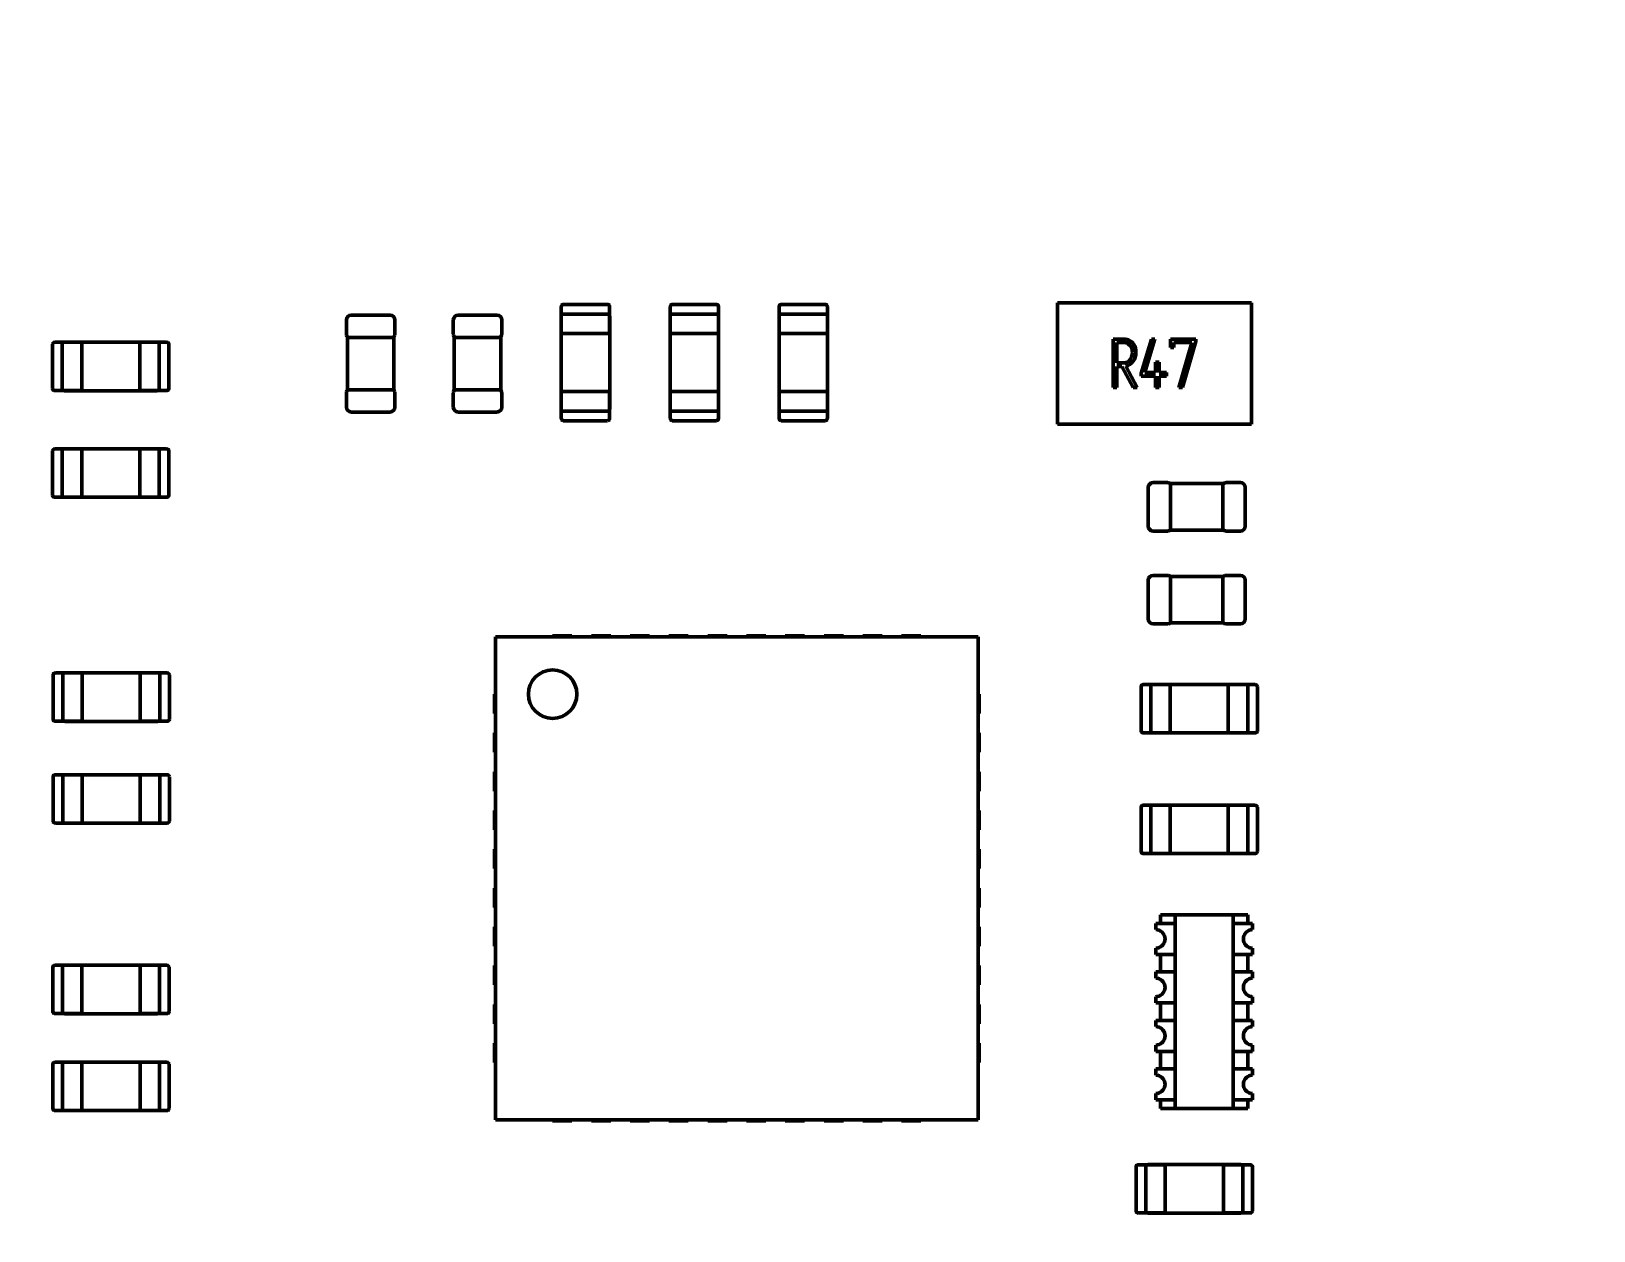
# Model space of a CAD drawing. Header units: millimetres. Extents: x 22 to 202, y 169 to 282.
# Drawn here: x 74.27 to 90.39, y 206.85 to 219.22 of the extents above; entities that cross this region are included whole.
import ezdxf

# ---------------------------------------------------------------- set-up
doc = ezdxf.new("R2010")
doc.units = ezdxf.units.MM
doc.header["$LTSCALE"] = 0.75
doc.layers.add('FD_Dimensions', color=7, linetype='Continuous', lineweight=25)
doc.layers.add('Visible', color=7, linetype='Continuous', lineweight=50)
doc.styles.get("Standard").update_dxf_attribs({"font": 'arial.ttf'})
doc.dimstyles.new('Dim-ISO-25', dxfattribs={"dimtxt": 2.5, "dimasz": 2.5, "dimexe": 1.5, "dimexo": 0, "dimgap": 1, "dimtad": 1, "dimzin": 4, "dimdsep": 46, "dimtxsty": 'Standard', "dimblk": 'OPEN90', "dimcen": 0, "dimazin": 1, "dimtp": 0.1, "dimtm": 0.1, "dimtfac": 0.72, "dimtmove": 0, "dimatfit": 3, "dimfxl": 1, "dimtzin": 4, "dimarcsym": 0})

# ---------------------------------------------------------------- blocks, each defined once
blk = doc.blocks.new('_Open90')
at = {"color": 0, "linetype": 'ByBlock', "lineweight": -2}
for p, q in [((-0.5, 0.5), (0, 0)), ((0, 0), (-1, 0)), ((0, 0), (-0.5, -0.5))]:
    blk.add_line(p, q, dxfattribs=at)
blk = doc.blocks.new('*D39')
at = {"layer": 'Defpoints', "color": 0, "transparency": 16777216}
for p in [(91.851481, 219.885579), (39.845512, 191.385202), (126.699789, 191.385202)]:
    blk.add_point(p, dxfattribs=at)
at = {"layer": 'FD_Dimensions', "color": 0, "lineweight": -2, "transparency": 16777216}
for p, q in [((91.851481, 219.885579), (38.345512, 219.885579)), ((39.845512, 217.385579), (39.845512, 193.885202)), ((126.699789, 191.385202), (38.345512, 191.385202))]:
    blk.add_line(p, q, dxfattribs=at)
at = {"layer": 'FD_Dimensions', "color": 0, "lineweight": -2, "transparency": 16777216, "xscale": 2.5, "yscale": 2.5, "zscale": 2.5}
for p, rotation in [((39.845512, 219.885579), 90), ((39.845512, 191.385202), 270)]:
    blk.add_blockref('_Open90', p, dxfattribs=dict(at, rotation=rotation))
at = {"layer": 'FD_Dimensions', "color": 0, "transparency": 16777216, "insert": (37.568245, 204.532394), "char_height": 2.5, "attachment_point": 5, "rotation": 90}
blk.add_mtext('28.50mm', dxfattribs=at)

msp = doc.modelspace()

# ---------------------------------------------------------------- linework, layer by layer
at = {"layer": 'Visible'}
for p, q in [((79.742, 216.382), (79.742, 216.299)), ((80.22, 216.405), (79.762, 216.405)), ((80.24, 216.382), (80.24, 216.299)), ((80.866, 216.299), (80.866, 216.382)), ((81.344, 216.405), (80.886, 216.405)), ((81.364, 216.382), (81.364, 216.299)), ((81.989, 216.299), (81.989, 216.382)), ((82.467, 216.405), (82.009, 216.405)), ((82.487, 216.382), (82.487, 216.299)), ((84.862, 216.42), (86.862, 216.42)), ((84.862, 215.17), (84.862, 216.42)), ((86.862, 216.42), (86.862, 215.17)), ((77.525, 216.102), (77.525, 216.245)), ((77.975, 216.295), (77.575, 216.295)), ((78.025, 216.102), (78.025, 216.245)), ((78.628, 216.102), (78.628, 216.245)), ((79.078, 216.295), (78.678, 216.295)), ((79.128, 216.102), (79.128, 216.245)), ((79.741, 216.285), (79.741, 215.325)), ((79.741, 216.285), (79.742, 216.285)), ((79.742, 216.285), (79.742, 216.299)), ((79.742, 216.285), (79.742, 216.125)), ((80.234, 216.305), (79.748, 216.305)), ((80.24, 216.285), (80.24, 216.299)), ((80.24, 216.285), (80.24, 216.125)), ((80.24, 216.285), (80.241, 216.285)), ((80.241, 215.325), (80.241, 216.285)), ((80.865, 216.285), (80.865, 215.325)), ((80.865, 216.285), (80.866, 216.285)), ((80.866, 216.299), (80.866, 216.285)), ((80.866, 216.125), (80.866, 216.285)), ((81.358, 216.305), (80.872, 216.305)), ((81.364, 216.285), (81.364, 216.299)), ((81.364, 216.285), (81.364, 216.125)), ((81.364, 216.285), (81.365, 216.285)), ((81.365, 215.325), (81.365, 216.285)), ((81.988, 216.285), (81.988, 215.325)), ((81.988, 216.285), (81.989, 216.285)), ((81.989, 216.299), (81.989, 216.285)), ((81.989, 216.125), (81.989, 216.285)), ((82.481, 216.305), (81.995, 216.305)), ((82.487, 216.285), (82.487, 216.299)), ((82.487, 216.285), (82.487, 216.125)), ((82.487, 216.285), (82.488, 216.285)), ((82.488, 215.325), (82.488, 216.285)), ((74.518, 216.014), (74.6, 216.014)), ((74.594, 216.008), (74.594, 215.522)), ((74.614, 216.014), (74.6, 216.014)), ((75.574, 216.015), (74.614, 216.015)), ((74.614, 216.014), (74.614, 216.015)), ((74.614, 216.014), (74.774, 216.014)), ((74.794, 215.995), (74.794, 216.008)), ((75.394, 216.008), (75.394, 215.995)), ((75.4, 216.014), (75.414, 216.014)), ((75.574, 216.014), (75.414, 216.014)), ((75.574, 216.015), (75.574, 216.014)), ((75.574, 216.014), (75.588, 216.014)), ((75.67, 216.014), (75.588, 216.014)), ((75.594, 215.522), (75.594, 216.008)), ((77.535, 215.525), (77.535, 216.065)), ((77.535, 216.065), (77.575, 216.065)), ((77.975, 216.065), (77.575, 216.065)), ((77.975, 216.065), (78.015, 216.065)), ((78.015, 215.525), (78.015, 216.065)), ((78.638, 215.525), (78.638, 216.065)), ((78.638, 216.065), (78.678, 216.065)), ((79.078, 216.065), (78.678, 216.065)), ((79.078, 216.065), (79.118, 216.065)), ((79.118, 215.525), (79.118, 216.065)), ((79.742, 216.111), (79.742, 216.125)), ((79.748, 216.105), (79.761, 216.105)), ((80.221, 216.105), (79.761, 216.105)), ((80.221, 216.105), (80.234, 216.105)), ((80.866, 216.125), (80.866, 216.111)), ((80.872, 216.105), (80.885, 216.105)), ((80.885, 216.105), (81.345, 216.105)), ((81.345, 216.105), (81.358, 216.105)), ((81.989, 216.125), (81.989, 216.111)), ((81.995, 216.105), (82.008, 216.105)), ((82.008, 216.105), (82.468, 216.105)), ((82.468, 216.105), (82.481, 216.105)), ((85.435, 216.046), (85.552, 216.046)), ((85.435, 215.547), (85.435, 216.046)), ((85.55, 216.011), (85.472, 216.011)), ((85.472, 216.011), (85.472, 215.803)), ((85.723, 215.696), (85.829, 216.047)), ((85.866, 216.047), (85.761, 215.701)), ((85.829, 216.047), (85.866, 216.047)), ((86.025, 216.046), (86.288, 216.046)), ((86.025, 215.961), (86.025, 216.046)), ((86.246, 216.011), (86.061, 216.011)), ((86.061, 216.011), (86.061, 215.961)), ((86.113, 215.547), (86.246, 216.011)), ((86.288, 216.021), (86.15, 215.547)), ((86.288, 216.046), (86.288, 216.021)), ((74.494, 215.994), (74.494, 215.536)), ((74.794, 215.535), (74.794, 215.995)), ((75.394, 215.535), (75.394, 215.995)), ((75.694, 215.536), (75.694, 215.994)), ((86.061, 215.961), (86.025, 215.961)), ((85.472, 215.803), (85.556, 215.803)), ((85.526, 215.766), (85.472, 215.766)), ((85.472, 215.766), (85.472, 215.547)), ((85.642, 215.547), (85.526, 215.766)), ((85.565, 215.769), (85.682, 215.547)), ((85.723, 215.663), (85.723, 215.696)), ((85.761, 215.701), (85.871, 215.701)), ((85.871, 215.701), (85.871, 215.809)), ((85.871, 215.809), (85.909, 215.809)), ((85.909, 215.809), (85.909, 215.701)), ((85.909, 215.701), (85.985, 215.701)), ((85.985, 215.701), (85.985, 215.663)), ((74.6, 215.516), (74.518, 215.516)), ((74.6, 215.516), (74.614, 215.516)), ((74.614, 215.515), (74.614, 215.516)), ((74.774, 215.516), (74.614, 215.516)), ((74.614, 215.515), (75.574, 215.515)), ((74.774, 215.516), (74.788, 215.516)), ((74.794, 215.522), (74.794, 215.535)), ((75.394, 215.535), (75.394, 215.522)), ((75.574, 215.516), (75.414, 215.516)), ((75.574, 215.516), (75.588, 215.516)), ((75.574, 215.516), (75.574, 215.515)), ((75.67, 215.516), (75.588, 215.516)), ((77.535, 215.525), (77.575, 215.525)), ((77.975, 215.525), (77.575, 215.525)), ((77.975, 215.525), (78.015, 215.525)), ((78.638, 215.525), (78.678, 215.525)), ((79.078, 215.525), (78.678, 215.525)), ((79.078, 215.525), (79.118, 215.525)), ((85.472, 215.547), (85.435, 215.547)), ((85.682, 215.547), (85.642, 215.547)), ((85.871, 215.663), (85.723, 215.663)), ((85.871, 215.547), (85.871, 215.663)), ((85.909, 215.547), (85.871, 215.547)), ((85.985, 215.663), (85.909, 215.663)), ((85.909, 215.663), (85.909, 215.547)), ((86.15, 215.547), (86.113, 215.547)), ((77.525, 215.345), (77.525, 215.489)), ((78.025, 215.345), (78.025, 215.489)), ((78.628, 215.345), (78.628, 215.489)), ((79.128, 215.345), (79.128, 215.489)), ((79.742, 215.325), (79.742, 215.485)), ((79.761, 215.505), (79.748, 215.505)), ((80.221, 215.505), (79.761, 215.505)), ((80.234, 215.505), (80.221, 215.505)), ((80.24, 215.485), (80.24, 215.499)), ((80.24, 215.485), (80.24, 215.325)), ((80.866, 215.325), (80.866, 215.485)), ((80.885, 215.505), (80.872, 215.505)), ((80.885, 215.505), (81.345, 215.505)), ((81.358, 215.505), (81.345, 215.505)), ((81.364, 215.499), (81.364, 215.485)), ((81.364, 215.325), (81.364, 215.485)), ((81.989, 215.325), (81.989, 215.485)), ((82.008, 215.505), (81.995, 215.505)), ((82.008, 215.505), (82.468, 215.505)), ((82.481, 215.505), (82.468, 215.505)), ((82.487, 215.499), (82.487, 215.485)), ((82.487, 215.325), (82.487, 215.485)), ((77.975, 215.295), (77.575, 215.295)), ((79.078, 215.295), (78.678, 215.295)), ((79.742, 215.325), (79.741, 215.325)), ((79.742, 215.325), (79.742, 215.311)), ((79.742, 215.229), (79.742, 215.311)), ((79.748, 215.305), (80.234, 215.305)), ((79.762, 215.205), (80.22, 215.205)), ((80.241, 215.325), (80.24, 215.325)), ((80.24, 215.311), (80.24, 215.325)), ((80.24, 215.311), (80.24, 215.229)), ((80.866, 215.325), (80.865, 215.325)), ((80.866, 215.325), (80.866, 215.311)), ((80.866, 215.229), (80.866, 215.311)), ((80.872, 215.305), (81.358, 215.305)), ((80.886, 215.205), (81.344, 215.205)), ((81.365, 215.325), (81.364, 215.325)), ((81.364, 215.325), (81.364, 215.311)), ((81.364, 215.229), (81.364, 215.311)), ((81.989, 215.325), (81.988, 215.325)), ((81.989, 215.325), (81.989, 215.311)), ((81.989, 215.229), (81.989, 215.311)), ((81.995, 215.305), (82.481, 215.305)), ((82.009, 215.205), (82.467, 215.205)), ((82.488, 215.325), (82.487, 215.325)), ((82.487, 215.325), (82.487, 215.311)), ((82.487, 215.229), (82.487, 215.311)), ((86.862, 215.17), (84.862, 215.17)), ((74.494, 214.894), (74.494, 214.436)), ((74.518, 214.914), (74.6, 214.914)), ((74.594, 214.908), (74.594, 214.422)), ((74.614, 214.914), (74.6, 214.914)), ((75.574, 214.915), (74.614, 214.915)), ((74.614, 214.914), (74.614, 214.915)), ((74.614, 214.914), (74.774, 214.914)), ((74.794, 214.895), (74.794, 214.908)), ((74.794, 214.435), (74.794, 214.895)), ((75.394, 214.908), (75.394, 214.895)), ((75.394, 214.435), (75.394, 214.895)), ((75.4, 214.914), (75.414, 214.914)), ((75.574, 214.914), (75.414, 214.914)), ((75.574, 214.915), (75.574, 214.914)), ((75.574, 214.914), (75.588, 214.914)), ((75.67, 214.914), (75.588, 214.914)), ((75.594, 214.422), (75.594, 214.908)), ((75.694, 214.436), (75.694, 214.894)), ((85.847, 214.567), (85.991, 214.567)), ((86.027, 214.557), (86.027, 214.517)), ((86.027, 214.557), (86.567, 214.557)), ((86.567, 214.557), (86.567, 214.517)), ((86.604, 214.567), (86.747, 214.567)), ((74.6, 214.416), (74.518, 214.416)), ((74.6, 214.416), (74.614, 214.416)), ((74.614, 214.415), (74.614, 214.416)), ((74.774, 214.416), (74.614, 214.416)), ((74.614, 214.415), (75.574, 214.415)), ((74.774, 214.416), (74.788, 214.416)), ((74.794, 214.422), (74.794, 214.435)), ((75.394, 214.435), (75.394, 214.422)), ((75.574, 214.416), (75.414, 214.416)), ((75.574, 214.416), (75.588, 214.416)), ((75.574, 214.416), (75.574, 214.415)), ((75.67, 214.416), (75.588, 214.416)), ((85.797, 214.117), (85.797, 214.517)), ((86.027, 214.117), (86.027, 214.517)), ((86.567, 214.117), (86.567, 214.517)), ((86.797, 214.117), (86.797, 214.517)), ((85.847, 214.067), (85.991, 214.067)), ((86.027, 214.117), (86.027, 214.077)), ((86.027, 214.077), (86.567, 214.077)), ((86.567, 214.117), (86.567, 214.077)), ((86.604, 214.067), (86.747, 214.067)), ((85.847, 213.61), (85.991, 213.61)), ((86.027, 213.6), (86.027, 213.56)), ((86.027, 213.6), (86.567, 213.6)), ((86.567, 213.6), (86.567, 213.56)), ((86.604, 213.61), (86.747, 213.61)), ((85.797, 213.16), (85.797, 213.56)), ((86.027, 213.16), (86.027, 213.56)), ((86.567, 213.16), (86.567, 213.56)), ((86.797, 213.16), (86.797, 213.56)), ((85.847, 213.11), (85.991, 213.11)), ((86.027, 213.16), (86.027, 213.12)), ((86.027, 213.12), (86.567, 213.12)), ((86.567, 213.16), (86.567, 213.12)), ((86.604, 213.11), (86.747, 213.11)), ((79.062, 212.975), (79.062, 207.995)), ((79.062, 212.975), (84.042, 212.975)), ((79.652, 212.985), (79.652, 212.975)), ((79.852, 212.985), (79.652, 212.985)), ((79.852, 212.975), (79.852, 212.985)), ((80.052, 212.985), (80.052, 212.975)), ((80.252, 212.985), (80.052, 212.985)), ((80.252, 212.975), (80.252, 212.985)), ((80.452, 212.985), (80.452, 212.975)), ((80.652, 212.985), (80.452, 212.985)), ((80.652, 212.975), (80.652, 212.985)), ((80.852, 212.985), (80.852, 212.975)), ((81.052, 212.985), (80.852, 212.985)), ((81.052, 212.975), (81.052, 212.985)), ((81.252, 212.985), (81.252, 212.975)), ((81.452, 212.985), (81.252, 212.985)), ((81.452, 212.975), (81.452, 212.985)), ((81.652, 212.985), (81.652, 212.975)), ((81.852, 212.985), (81.652, 212.985)), ((81.852, 212.975), (81.852, 212.985)), ((82.052, 212.985), (82.052, 212.975)), ((82.252, 212.985), (82.052, 212.985)), ((82.252, 212.975), (82.252, 212.985)), ((82.452, 212.985), (82.452, 212.975)), ((82.652, 212.985), (82.452, 212.985)), ((82.652, 212.975), (82.652, 212.985)), ((82.852, 212.985), (82.852, 212.975)), ((83.052, 212.985), (82.852, 212.985)), ((83.052, 212.975), (83.052, 212.985)), ((83.252, 212.985), (83.252, 212.975)), ((83.452, 212.985), (83.252, 212.985)), ((83.452, 212.975), (83.452, 212.985)), ((84.042, 212.975), (84.042, 207.995)), ((74.499, 212.583), (74.499, 212.125)), ((74.523, 212.603), (74.605, 212.603)), ((74.599, 212.597), (74.599, 212.111)), ((74.619, 212.603), (74.605, 212.603)), ((75.579, 212.604), (74.619, 212.604)), ((74.619, 212.603), (74.619, 212.604)), ((74.619, 212.603), (74.779, 212.603)), ((74.799, 212.584), (74.799, 212.597)), ((74.799, 212.124), (74.799, 212.584)), ((75.399, 212.597), (75.399, 212.584)), ((75.399, 212.124), (75.399, 212.584)), ((75.405, 212.603), (75.419, 212.603)), ((75.579, 212.603), (75.419, 212.603)), ((75.579, 212.604), (75.579, 212.603)), ((75.579, 212.603), (75.593, 212.603)), ((75.676, 212.603), (75.593, 212.603)), ((75.599, 212.111), (75.599, 212.597)), ((75.699, 212.125), (75.699, 212.583)), ((85.723, 212.464), (85.723, 212.006)), ((85.746, 212.484), (85.829, 212.484)), ((85.823, 212.478), (85.823, 211.992)), ((85.843, 212.484), (85.829, 212.484)), ((86.803, 212.485), (85.843, 212.485)), ((85.843, 212.484), (85.843, 212.485)), ((85.843, 212.484), (86.003, 212.484)), ((86.023, 212.465), (86.023, 212.478)), ((86.023, 212.005), (86.023, 212.465)), ((86.623, 212.478), (86.623, 212.465)), ((86.623, 212.005), (86.623, 212.465)), ((86.629, 212.484), (86.643, 212.484)), ((86.803, 212.484), (86.643, 212.484)), ((86.803, 212.485), (86.803, 212.484)), ((86.803, 212.484), (86.817, 212.484)), ((86.899, 212.484), (86.817, 212.484)), ((86.823, 211.992), (86.823, 212.478)), ((86.923, 212.006), (86.923, 212.464)), ((79.062, 212.385), (79.052, 212.385)), ((79.052, 212.385), (79.052, 212.185)), ((84.052, 212.385), (84.042, 212.385)), ((84.052, 212.185), (84.052, 212.385)), ((79.052, 212.185), (79.062, 212.185)), ((84.042, 212.185), (84.052, 212.185)), ((74.605, 212.105), (74.523, 212.105)), ((74.605, 212.105), (74.619, 212.105)), ((74.619, 212.104), (74.619, 212.105)), ((74.779, 212.105), (74.619, 212.105)), ((74.619, 212.104), (75.579, 212.104)), ((74.779, 212.105), (74.793, 212.105)), ((74.799, 212.111), (74.799, 212.124)), ((75.399, 212.124), (75.399, 212.111)), ((75.579, 212.105), (75.419, 212.105)), ((75.579, 212.105), (75.593, 212.105)), ((75.579, 212.105), (75.579, 212.104)), ((75.676, 212.105), (75.593, 212.105)), ((79.062, 211.985), (79.052, 211.985)), ((79.052, 211.985), (79.052, 211.785)), ((84.052, 211.985), (84.042, 211.985)), ((84.052, 211.785), (84.052, 211.985)), ((85.829, 211.986), (85.746, 211.986)), ((85.829, 211.986), (85.843, 211.986)), ((85.843, 211.985), (85.843, 211.986)), ((86.003, 211.986), (85.843, 211.986)), ((85.843, 211.985), (86.803, 211.985)), ((86.003, 211.986), (86.017, 211.986)), ((86.023, 211.992), (86.023, 212.005)), ((86.623, 212.005), (86.623, 211.992)), ((86.803, 211.986), (86.643, 211.986)), ((86.803, 211.986), (86.817, 211.986)), ((86.803, 211.986), (86.803, 211.985)), ((86.899, 211.986), (86.817, 211.986)), ((79.052, 211.785), (79.062, 211.785)), ((84.042, 211.785), (84.052, 211.785)), ((74.499, 211.533), (74.499, 211.075)), ((74.523, 211.553), (74.605, 211.553)), ((74.599, 211.547), (74.599, 211.061)), ((74.619, 211.553), (74.605, 211.553)), ((75.579, 211.554), (74.619, 211.554)), ((74.619, 211.553), (74.619, 211.554)), ((74.619, 211.553), (74.779, 211.553)), ((74.799, 211.534), (74.799, 211.547)), ((74.799, 211.074), (74.799, 211.534)), ((75.399, 211.547), (75.399, 211.534)), ((75.399, 211.074), (75.399, 211.534)), ((75.405, 211.553), (75.419, 211.553)), ((75.579, 211.553), (75.419, 211.553)), ((75.579, 211.554), (75.579, 211.553)), ((75.579, 211.553), (75.593, 211.553)), ((75.676, 211.553), (75.593, 211.553)), ((75.599, 211.061), (75.599, 211.547)), ((75.699, 211.075), (75.699, 211.533)), ((79.062, 211.585), (79.052, 211.585)), ((79.052, 211.585), (79.052, 211.385)), ((84.052, 211.585), (84.042, 211.585)), ((84.052, 211.385), (84.052, 211.585)), ((79.052, 211.385), (79.062, 211.385)), ((84.042, 211.385), (84.052, 211.385)), ((79.062, 211.185), (79.052, 211.185)), ((79.052, 211.185), (79.052, 210.985)), ((84.052, 211.185), (84.042, 211.185)), ((84.052, 210.985), (84.052, 211.185)), ((85.723, 211.219), (85.723, 210.761)), ((85.746, 211.239), (85.829, 211.239)), ((85.823, 211.233), (85.823, 210.747)), ((85.843, 211.239), (85.829, 211.239)), ((86.803, 211.24), (85.843, 211.24)), ((85.843, 211.239), (85.843, 211.24)), ((85.843, 211.239), (86.003, 211.239)), ((86.023, 211.22), (86.023, 211.233)), ((86.023, 210.76), (86.023, 211.22)), ((86.623, 211.233), (86.623, 211.22)), ((86.623, 210.76), (86.623, 211.22)), ((86.629, 211.239), (86.643, 211.239)), ((86.803, 211.239), (86.643, 211.239)), ((86.803, 211.24), (86.803, 211.239)), ((86.803, 211.239), (86.817, 211.239)), ((86.899, 211.239), (86.817, 211.239)), ((86.823, 210.747), (86.823, 211.233)), ((86.923, 210.761), (86.923, 211.219)), ((74.605, 211.055), (74.523, 211.055)), ((74.605, 211.055), (74.619, 211.055)), ((74.619, 211.054), (74.619, 211.055)), ((74.779, 211.055), (74.619, 211.055)), ((74.619, 211.054), (75.579, 211.054)), ((74.779, 211.055), (74.793, 211.055)), ((74.799, 211.061), (74.799, 211.074)), ((75.399, 211.074), (75.399, 211.061)), ((75.579, 211.055), (75.419, 211.055)), ((75.579, 211.055), (75.593, 211.055)), ((75.579, 211.055), (75.579, 211.054)), ((75.676, 211.055), (75.593, 211.055)), ((79.052, 210.985), (79.062, 210.985)), ((84.042, 210.985), (84.052, 210.985)), ((79.062, 210.785), (79.052, 210.785)), ((79.052, 210.785), (79.052, 210.585)), ((84.052, 210.785), (84.042, 210.785)), ((84.052, 210.585), (84.052, 210.785)), ((85.829, 210.741), (85.746, 210.741)), ((85.829, 210.741), (85.843, 210.741)), ((85.843, 210.74), (85.843, 210.741)), ((86.003, 210.741), (85.843, 210.741)), ((85.843, 210.74), (86.803, 210.74)), ((86.003, 210.741), (86.017, 210.741)), ((86.023, 210.747), (86.023, 210.76)), ((86.623, 210.76), (86.623, 210.747)), ((86.803, 210.741), (86.643, 210.741)), ((86.803, 210.741), (86.817, 210.741)), ((86.803, 210.741), (86.803, 210.74)), ((86.899, 210.741), (86.817, 210.741)), ((79.052, 210.585), (79.062, 210.585)), ((84.042, 210.585), (84.052, 210.585)), ((79.062, 210.385), (79.052, 210.385)), ((79.052, 210.385), (79.052, 210.185)), ((84.052, 210.385), (84.042, 210.385)), ((84.052, 210.185), (84.052, 210.385)), ((79.052, 210.185), (79.062, 210.185)), ((84.042, 210.185), (84.052, 210.185)), ((85.924, 210.11), (86.074, 210.11)), ((85.924, 210.02), (85.924, 210.11)), ((86.074, 208.11), (86.074, 210.11)), ((86.074, 210.11), (86.674, 210.11)), ((86.674, 210.11), (86.824, 210.11)), ((86.674, 208.11), (86.674, 210.11)), ((86.824, 210.02), (86.824, 210.11)), ((79.062, 209.985), (79.052, 209.985)), ((79.052, 209.985), (79.052, 209.785)), ((84.052, 209.985), (84.042, 209.985)), ((84.052, 209.785), (84.052, 209.985)), ((85.874, 210.02), (85.894, 210.02)), ((85.874, 209.956), (85.874, 210.02)), ((85.894, 210.02), (86.054, 210.02)), ((86.074, 210.02), (86.054, 210.02)), ((86.674, 210.02), (86.694, 210.02)), ((86.854, 210.02), (86.694, 210.02)), ((86.854, 210.02), (86.874, 210.02)), ((86.874, 210.02), (86.874, 209.956)), ((79.052, 209.785), (79.062, 209.785)), ((84.042, 209.785), (84.052, 209.785)), ((85.874, 209.7), (85.874, 209.764)), ((86.874, 209.764), (86.874, 209.7)), ((74.496, 209.568), (74.496, 209.11)), ((74.52, 209.588), (74.602, 209.588)), ((74.596, 209.582), (74.596, 209.096)), ((74.616, 209.588), (74.602, 209.588)), ((75.576, 209.589), (74.616, 209.589)), ((74.616, 209.588), (74.616, 209.589)), ((74.616, 209.588), (74.776, 209.588)), ((74.796, 209.569), (74.796, 209.582)), ((74.796, 209.109), (74.796, 209.569)), ((75.396, 209.582), (75.396, 209.569)), ((75.396, 209.109), (75.396, 209.569)), ((75.402, 209.588), (75.416, 209.588)), ((75.576, 209.588), (75.416, 209.588)), ((75.576, 209.589), (75.576, 209.588)), ((75.576, 209.588), (75.59, 209.588)), ((75.672, 209.588), (75.59, 209.588)), ((75.596, 209.096), (75.596, 209.582)), ((75.696, 209.11), (75.696, 209.568)), ((79.062, 209.585), (79.052, 209.585)), ((79.052, 209.585), (79.052, 209.385)), ((84.052, 209.585), (84.042, 209.585)), ((84.052, 209.385), (84.052, 209.585)), ((85.894, 209.7), (85.874, 209.7)), ((85.894, 209.7), (86.054, 209.7)), ((85.924, 209.52), (85.924, 209.7)), ((86.074, 209.7), (86.054, 209.7)), ((86.674, 209.7), (86.694, 209.7)), ((86.854, 209.7), (86.694, 209.7)), ((86.824, 209.52), (86.824, 209.7)), ((86.874, 209.7), (86.854, 209.7)), ((85.874, 209.52), (85.894, 209.52)), ((85.874, 209.456), (85.874, 209.52)), ((85.894, 209.52), (86.054, 209.52)), ((86.074, 209.52), (86.054, 209.52)), ((86.674, 209.52), (86.694, 209.52)), ((86.854, 209.52), (86.694, 209.52)), ((86.854, 209.52), (86.874, 209.52)), ((86.874, 209.52), (86.874, 209.456)), ((79.052, 209.385), (79.062, 209.385)), ((84.042, 209.385), (84.052, 209.385)), ((85.874, 209.2), (85.874, 209.264)), ((86.874, 209.264), (86.874, 209.2)), ((74.602, 209.09), (74.52, 209.09)), ((74.602, 209.09), (74.616, 209.09)), ((74.616, 209.089), (74.616, 209.09)), ((74.776, 209.09), (74.616, 209.09)), ((74.616, 209.089), (75.576, 209.089)), ((74.776, 209.09), (74.79, 209.09)), ((74.796, 209.096), (74.796, 209.109)), ((75.396, 209.109), (75.396, 209.096)), ((75.576, 209.09), (75.416, 209.09)), ((75.576, 209.09), (75.59, 209.09)), ((75.576, 209.09), (75.576, 209.089)), ((75.672, 209.09), (75.59, 209.09)), ((79.062, 209.185), (79.052, 209.185)), ((79.052, 209.185), (79.052, 208.985)), ((84.052, 209.185), (84.042, 209.185)), ((84.052, 208.985), (84.052, 209.185)), ((85.894, 209.2), (85.874, 209.2)), ((85.894, 209.2), (86.054, 209.2)), ((85.924, 209.02), (85.924, 209.2)), ((86.074, 209.2), (86.054, 209.2)), ((86.674, 209.2), (86.694, 209.2)), ((86.854, 209.2), (86.694, 209.2)), ((86.824, 209.02), (86.824, 209.2)), ((86.874, 209.2), (86.854, 209.2)), ((79.052, 208.985), (79.062, 208.985)), ((84.042, 208.985), (84.052, 208.985)), ((85.874, 209.02), (85.894, 209.02)), ((85.874, 208.956), (85.874, 209.02)), ((85.894, 209.02), (86.054, 209.02)), ((86.074, 209.02), (86.054, 209.02)), ((86.674, 209.02), (86.694, 209.02)), ((86.854, 209.02), (86.694, 209.02)), ((86.854, 209.02), (86.874, 209.02)), ((86.874, 209.02), (86.874, 208.956)), ((79.062, 208.785), (79.052, 208.785)), ((79.052, 208.785), (79.052, 208.585)), ((84.052, 208.785), (84.042, 208.785)), ((84.052, 208.585), (84.052, 208.785)), ((85.874, 208.7), (85.874, 208.764)), ((86.874, 208.764), (86.874, 208.7)), ((74.52, 208.588), (74.602, 208.588)), ((74.596, 208.582), (74.596, 208.096)), ((74.616, 208.588), (74.602, 208.588)), ((75.576, 208.589), (74.616, 208.589)), ((74.616, 208.588), (74.616, 208.589)), ((74.616, 208.588), (74.776, 208.588)), ((74.796, 208.569), (74.796, 208.582)), ((75.396, 208.582), (75.396, 208.569)), ((75.402, 208.588), (75.416, 208.588)), ((75.576, 208.588), (75.416, 208.588)), ((75.576, 208.589), (75.576, 208.588)), ((75.576, 208.588), (75.59, 208.588)), ((75.672, 208.588), (75.59, 208.588)), ((75.596, 208.096), (75.596, 208.582)), ((79.052, 208.585), (79.062, 208.585)), ((84.042, 208.585), (84.052, 208.585)), ((85.894, 208.7), (85.874, 208.7)), ((85.894, 208.7), (86.054, 208.7)), ((85.924, 208.52), (85.924, 208.7)), ((86.074, 208.7), (86.054, 208.7)), ((86.674, 208.7), (86.694, 208.7)), ((86.854, 208.7), (86.694, 208.7)), ((86.824, 208.52), (86.824, 208.7)), ((86.874, 208.7), (86.854, 208.7)), ((74.496, 208.568), (74.496, 208.11)), ((74.796, 208.109), (74.796, 208.569)), ((75.396, 208.109), (75.396, 208.569)), ((75.696, 208.11), (75.696, 208.568)), ((85.874, 208.456), (85.874, 208.52)), ((85.874, 208.52), (85.894, 208.52)), ((85.894, 208.52), (86.054, 208.52)), ((86.074, 208.52), (86.054, 208.52)), ((86.674, 208.52), (86.694, 208.52)), ((86.854, 208.52), (86.694, 208.52)), ((86.854, 208.52), (86.874, 208.52)), ((86.874, 208.52), (86.874, 208.456)), ((85.874, 208.2), (85.874, 208.264)), ((86.874, 208.264), (86.874, 208.2)), ((74.796, 208.096), (74.796, 208.109)), ((75.396, 208.109), (75.396, 208.096)), ((85.894, 208.2), (85.874, 208.2)), ((85.894, 208.2), (86.054, 208.2)), ((85.924, 208.11), (85.924, 208.2)), ((85.924, 208.11), (86.074, 208.11)), ((86.074, 208.2), (86.054, 208.2)), ((86.074, 208.11), (86.674, 208.11)), ((86.674, 208.2), (86.694, 208.2)), ((86.674, 208.11), (86.824, 208.11)), ((86.854, 208.2), (86.694, 208.2)), ((86.824, 208.11), (86.824, 208.2)), ((86.874, 208.2), (86.854, 208.2)), ((74.602, 208.09), (74.52, 208.09)), ((74.602, 208.09), (74.616, 208.09)), ((74.616, 208.089), (74.616, 208.09)), ((74.776, 208.09), (74.616, 208.09)), ((74.616, 208.089), (75.576, 208.089)), ((74.776, 208.09), (74.79, 208.09)), ((75.576, 208.09), (75.416, 208.09)), ((75.576, 208.09), (75.59, 208.09)), ((75.576, 208.09), (75.576, 208.089)), ((75.672, 208.09), (75.59, 208.09)), ((79.062, 207.995), (84.042, 207.995)), ((79.652, 207.995), (79.652, 207.985)), ((79.652, 207.985), (79.852, 207.985)), ((79.852, 207.985), (79.852, 207.995)), ((80.052, 207.995), (80.052, 207.985)), ((80.052, 207.985), (80.252, 207.985)), ((80.252, 207.985), (80.252, 207.995)), ((80.452, 207.995), (80.452, 207.985)), ((80.452, 207.985), (80.652, 207.985)), ((80.652, 207.985), (80.652, 207.995)), ((80.852, 207.995), (80.852, 207.985)), ((80.852, 207.985), (81.052, 207.985)), ((81.052, 207.985), (81.052, 207.995)), ((81.252, 207.995), (81.252, 207.985)), ((81.252, 207.985), (81.452, 207.985)), ((81.452, 207.985), (81.452, 207.995)), ((81.652, 207.995), (81.652, 207.985)), ((81.652, 207.985), (81.852, 207.985)), ((81.852, 207.985), (81.852, 207.995)), ((82.052, 207.995), (82.052, 207.985)), ((82.052, 207.985), (82.252, 207.985)), ((82.252, 207.985), (82.252, 207.995)), ((82.452, 207.995), (82.452, 207.985)), ((82.452, 207.985), (82.652, 207.985)), ((82.652, 207.985), (82.652, 207.995)), ((82.852, 207.995), (82.852, 207.985)), ((82.852, 207.985), (83.052, 207.985)), ((83.052, 207.985), (83.052, 207.995)), ((83.252, 207.995), (83.252, 207.985)), ((83.252, 207.985), (83.452, 207.985)), ((83.452, 207.985), (83.452, 207.995)), ((85.672, 207.511), (85.672, 207.053)), ((85.696, 207.531), (85.778, 207.531)), ((85.772, 207.525), (85.772, 207.039)), ((85.792, 207.531), (85.778, 207.531)), ((86.752, 207.532), (85.792, 207.532)), ((85.792, 207.531), (85.792, 207.532)), ((85.792, 207.531), (85.952, 207.531)), ((85.972, 207.512), (85.972, 207.525)), ((85.972, 207.052), (85.972, 207.512)), ((86.572, 207.525), (86.572, 207.512)), ((86.572, 207.052), (86.572, 207.512)), ((86.578, 207.531), (86.592, 207.531)), ((86.752, 207.531), (86.592, 207.531)), ((86.752, 207.532), (86.752, 207.531)), ((86.752, 207.531), (86.766, 207.531)), ((86.848, 207.531), (86.766, 207.531)), ((86.772, 207.039), (86.772, 207.525)), ((86.872, 207.053), (86.872, 207.511)), ((85.778, 207.033), (85.696, 207.033)), ((85.778, 207.033), (85.792, 207.033)), ((85.792, 207.032), (85.792, 207.033)), ((85.952, 207.033), (85.792, 207.033)), ((85.792, 207.032), (86.752, 207.032)), ((85.952, 207.033), (85.966, 207.033)), ((85.972, 207.039), (85.972, 207.052)), ((86.572, 207.052), (86.572, 207.039)), ((86.752, 207.033), (86.592, 207.033)), ((86.752, 207.033), (86.766, 207.033)), ((86.752, 207.033), (86.752, 207.032)), ((86.848, 207.033), (86.766, 207.033))]:
    msp.add_line(p, q, dxfattribs=at)
at = {"layer": 'Visible', "extrusion": (0, 0, -1)}
msp.add_circle((-79.652, 212.385), 0.25, dxfattribs=at)
for centre, radius, start, end in [((-85.446, 216.396), 0.025, 73.7398, 106.2602), ((-85.498, 216.396), 0.025, 73.7398, 106.2602), ((-85.55, 216.396), 0.025, 73.7398, 106.2602), ((-85.602, 216.396), 0.025, 73.7398, 106.2602), ((-85.654, 216.396), 0.025, 73.7398, 106.2602), ((-85.706, 216.396), 0.025, 73.7398, 106.2602), ((-85.758, 216.396), 0.025, 73.7398, 106.2602), ((-85.81, 216.396), 0.025, 73.7398, 106.2602), ((-85.862, 216.396), 0.025, 73.7398, 106.2602), ((-85.914, 216.396), 0.025, 73.7398, 106.2602), ((-85.966, 216.396), 0.025, 73.7398, 106.2602), ((-86.018, 216.396), 0.025, 73.7398, 106.2602), ((-86.07, 216.396), 0.025, 73.7398, 106.2602), ((-86.122, 216.396), 0.025, 73.7398, 106.2602), ((-86.174, 216.396), 0.025, 73.7398, 106.2602), ((-86.226, 216.396), 0.025, 73.7398, 106.2602), ((-86.278, 216.396), 0.025, 73.7398, 106.2602), ((-77.575, 216.245), 0.05, 0, 90), ((-78.678, 216.245), 0.05, 0, 90), ((-79.748, 216.299), 0.006, 0, 90), ((-74.788, 216.008), 0.006, 90.7287, 180), ((-75.588, 216.008), 0.006, 90, 180), ((-77.575, 216.102), 0.05, 344.0625, 0), ((-78.678, 216.102), 0.05, 344.0625, 0), ((-80.234, 216.111), 0.006, 180.7287, 270), ((-80.872, 216.111), 0.006, 270, 0), ((-81.358, 216.111), 0.006, 180.7287, 270), ((-81.995, 216.111), 0.006, 270, 0), ((-82.481, 216.111), 0.006, 180.7287, 270), ((-74.788, 215.522), 0.006, 180, 270), ((-75.4, 215.522), 0.006, 270.7287, 0), ((-77.575, 215.489), 0.05, 0, 15.9375), ((-78.678, 215.489), 0.05, 0, 15.9375), ((-79.748, 215.499), 0.006, 0.7287, 90), ((-80.234, 215.499), 0.006, 90, 180), ((-80.872, 215.499), 0.006, 0.7287, 90), ((-81.995, 215.499), 0.006, 0.7287, 90), ((-77.575, 215.345), 0.05, 270, 0), ((-78.678, 215.345), 0.05, 270, 0), ((-81.358, 215.311), 0.006, 180, 270), ((-82.481, 215.311), 0.006, 180, 270), ((-74.788, 214.908), 0.006, 90.7287, 180), ((-75.588, 214.908), 0.006, 90, 180), ((-85.847, 214.517), 0.05, 0, 90), ((-85.991, 214.517), 0.05, 90, 105.9375), ((-86.604, 214.517), 0.05, 74.0625, 90), ((-86.747, 214.517), 0.05, 90, 180), ((-74.788, 214.422), 0.006, 180, 270), ((-75.4, 214.422), 0.006, 270.7287, 0), ((-85.847, 213.56), 0.05, 0, 90), ((-85.991, 213.56), 0.05, 90, 105.9375), ((-86.604, 213.56), 0.05, 74.0625, 90), ((-86.747, 213.56), 0.05, 90, 180), ((-74.793, 212.597), 0.006, 90.7287, 180), ((-75.593, 212.597), 0.006, 90, 180), ((-86.017, 212.478), 0.006, 90.7287, 180), ((-86.817, 212.478), 0.006, 90, 180), ((-74.793, 212.111), 0.006, 180, 270), ((-75.405, 212.111), 0.006, 270.7287, 0), ((-86.017, 211.992), 0.006, 180, 270), ((-86.629, 211.992), 0.006, 270.7287, 0), ((-74.793, 211.547), 0.006, 90.7287, 180), ((-75.593, 211.547), 0.006, 90, 180), ((-86.017, 211.233), 0.006, 90.7287, 180), ((-86.817, 211.233), 0.006, 90, 180), ((-74.793, 211.061), 0.006, 180, 270), ((-75.405, 211.061), 0.006, 270.7287, 0), ((-86.017, 210.747), 0.006, 180, 270), ((-86.629, 210.747), 0.006, 270.7287, 0), ((-74.79, 209.582), 0.006, 90.7287, 180), ((-75.59, 209.582), 0.006, 90, 180), ((-74.79, 209.096), 0.006, 180, 270), ((-75.402, 209.096), 0.006, 270.7287, 0), ((-74.79, 208.582), 0.006, 90.7287, 180), ((-75.59, 208.582), 0.006, 90, 180), ((-74.79, 208.096), 0.006, 180, 270), ((-75.402, 208.096), 0.006, 270.7287, 0), ((-85.966, 207.525), 0.006, 90.7287, 180), ((-86.766, 207.525), 0.006, 90, 180), ((-85.966, 207.039), 0.006, 180, 270), ((-86.578, 207.039), 0.006, 270.7287, 0)]:
    msp.add_arc(centre, radius, start, end, dxfattribs=at)
at = {"layer": 'Visible'}
for centre, radius, start, end in [((77.975, 216.245), 0.05, 0, 90), ((79.078, 216.245), 0.05, 0, 90), ((80.234, 216.299), 0.006, 0, 90), ((80.872, 216.299), 0.006, 90, 180), ((81.358, 216.299), 0.006, 0, 90), ((81.995, 216.299), 0.006, 90, 180), ((82.481, 216.299), 0.006, 0, 90), ((74.6, 216.008), 0.006, 90, 180), ((75.4, 216.008), 0.006, 90, 180), ((77.975, 216.102), 0.05, 344.0625, 0), ((79.078, 216.102), 0.05, 344.0625, 0), ((79.748, 216.111), 0.006, 180, 270), ((74.6, 215.522), 0.006, 180, 270), ((75.588, 215.522), 0.006, 270, 0), ((77.975, 215.489), 0.05, 0, 15.9375), ((79.078, 215.489), 0.05, 0, 15.9375), ((81.358, 215.499), 0.006, 0, 90), ((82.481, 215.499), 0.006, 0, 90), ((77.975, 215.345), 0.05, 270, 0), ((79.078, 215.345), 0.05, 270, 0), ((79.748, 215.311), 0.006, 180, 270), ((80.234, 215.311), 0.006, 270, 0), ((80.872, 215.311), 0.006, 180, 270), ((81.995, 215.311), 0.006, 180, 270), ((85.446, 215.194), 0.025, 253.7398, 286.2602), ((85.498, 215.194), 0.025, 253.7398, 286.2602), ((85.55, 215.194), 0.025, 253.7398, 286.2602), ((85.602, 215.194), 0.025, 253.7398, 286.2602), ((85.654, 215.194), 0.025, 253.7398, 286.2602), ((85.706, 215.194), 0.025, 253.7398, 286.2602), ((85.758, 215.194), 0.025, 253.7398, 286.2602), ((85.81, 215.194), 0.025, 253.7398, 286.2602), ((85.862, 215.194), 0.025, 253.7398, 286.2602), ((85.914, 215.194), 0.025, 253.7398, 286.2602), ((85.966, 215.194), 0.025, 253.7398, 286.2602), ((86.018, 215.194), 0.025, 253.7398, 286.2602), ((86.07, 215.194), 0.025, 253.7398, 286.2602), ((86.122, 215.194), 0.025, 253.7398, 286.2602), ((86.174, 215.194), 0.025, 253.7398, 286.2602), ((86.226, 215.194), 0.025, 253.7398, 286.2602), ((86.278, 215.194), 0.025, 253.7398, 286.2602), ((74.6, 214.908), 0.006, 90, 180), ((75.4, 214.908), 0.006, 90, 180), ((74.6, 214.422), 0.006, 180, 270), ((75.588, 214.422), 0.006, 270, 0), ((85.847, 214.117), 0.05, 180, 270), ((85.991, 214.117), 0.05, 270, 285.9375), ((86.604, 214.117), 0.05, 254.0625, 270), ((86.747, 214.117), 0.05, 270, 0), ((85.847, 213.16), 0.05, 180, 270), ((85.991, 213.16), 0.05, 270, 285.9375), ((86.604, 213.16), 0.05, 254.0625, 270), ((86.747, 213.16), 0.05, 270, 0), ((74.605, 212.597), 0.006, 90, 180), ((75.405, 212.597), 0.006, 90, 180), ((85.829, 212.478), 0.006, 90, 180), ((86.629, 212.478), 0.006, 90, 180), ((74.605, 212.111), 0.006, 180, 270), ((75.593, 212.111), 0.006, 270, 0), ((85.829, 211.992), 0.006, 180, 270), ((86.817, 211.992), 0.006, 270, 0), ((74.605, 211.547), 0.006, 90, 180), ((75.405, 211.547), 0.006, 90, 180), ((85.829, 211.233), 0.006, 90, 180), ((86.629, 211.233), 0.006, 90, 180), ((74.605, 211.061), 0.006, 180, 270), ((75.593, 211.061), 0.006, 270, 0), ((85.829, 210.747), 0.006, 180, 270), ((86.817, 210.747), 0.006, 270, 0), ((85.874, 209.86), 0.096, 77.9753, 90), ((85.874, 209.86), 0.096, 282.0247, 77.9753), ((86.874, 209.86), 0.096, 102.0247, 257.9753), ((86.874, 209.86), 0.096, 90, 102.0247), ((85.874, 209.86), 0.096, 270, 282.0247), ((86.874, 209.86), 0.096, 257.9753, 270), ((74.602, 209.582), 0.006, 90, 180), ((75.402, 209.582), 0.006, 90, 180), ((85.874, 209.36), 0.096, 77.9753, 90), ((85.874, 209.36), 0.096, 282.0247, 77.9753), ((86.874, 209.36), 0.096, 102.0247, 257.9753), ((86.874, 209.36), 0.096, 90, 102.0247), ((85.874, 209.36), 0.096, 270, 282.0247), ((86.874, 209.36), 0.096, 257.9753, 270), ((74.602, 209.096), 0.006, 180, 270), ((75.59, 209.096), 0.006, 270, 0), ((85.874, 208.86), 0.096, 77.9753, 90), ((85.874, 208.86), 0.096, 282.0247, 77.9753), ((86.874, 208.86), 0.096, 102.0247, 257.9753), ((86.874, 208.86), 0.096, 90, 102.0247), ((85.874, 208.86), 0.096, 270, 282.0247), ((86.874, 208.86), 0.096, 257.9753, 270), ((74.602, 208.582), 0.006, 90, 180), ((75.402, 208.582), 0.006, 90, 180), ((85.874, 208.36), 0.096, 77.9753, 90), ((85.874, 208.36), 0.096, 282.0247, 77.9753), ((86.874, 208.36), 0.096, 102.0247, 257.9753), ((86.874, 208.36), 0.096, 90, 102.0247), ((85.874, 208.36), 0.096, 270, 282.0247), ((86.874, 208.36), 0.096, 257.9753, 270), ((74.602, 208.096), 0.006, 180, 270), ((75.59, 208.096), 0.006, 270, 0), ((85.778, 207.525), 0.006, 90, 180), ((86.578, 207.525), 0.006, 90, 180), ((85.778, 207.039), 0.006, 180, 270), ((86.766, 207.039), 0.006, 270, 0)]:
    msp.add_arc(centre, radius, start, end, dxfattribs=at)
for centre, major_axis, ratio, start_param, end_param in [((79.762, 216.382), (0.0008, 0.0234), 0.843482, 0.028581, 1.614011), ((80.221, 216.382), (-0.0008, 0.0234), 0.843489, 4.669021, 6.254498), ((80.885, 216.382), (0.0008, 0.0234), 0.843482, 0.028581, 1.614011), ((81.344, 216.382), (-0.0008, 0.0234), 0.843488, 4.669024, 6.254499), ((82.009, 216.382), (0.0008, 0.0234), 0.843482, 0.028581, 1.614011), ((82.467, 216.382), (-0.0008, 0.0234), 0.843488, 4.669024, 6.254499), ((74.517, 215.995), (0.0234, 0.0008), 0.843488, 1.527431, 3.112907), ((75.671, 215.995), (-0.0234, 0.0008), 0.843482, 3.170174, 4.755603), ((82.618, 213.879), (2.997, 2.095), 0.157947, -0.109935, 0.027993), ((85.581, 216.606), (0.026, 0.803), 0.229169, 3.149007, 3.403874), ((74.517, 215.536), (-0.0234, 0.0008), 0.843482, 0.028581, 1.614011), ((75.671, 215.536), (0.0234, 0.0008), 0.843489, 4.669021, 6.254498), ((79.762, 215.229), (-0.0008, 0.0234), 0.843488, 1.527431, 3.112907), ((80.221, 215.229), (0.0008, 0.0234), 0.843482, 3.170174, 4.755603), ((80.885, 215.229), (-0.0008, 0.0234), 0.843489, 1.527429, 3.112906), ((81.344, 215.229), (0.0008, 0.0234), 0.843482, 3.170174, 4.755603), ((82.009, 215.229), (-0.0008, 0.0234), 0.843489, 1.527429, 3.112906), ((82.467, 215.229), (0.0008, 0.0234), 0.843482, 3.170174, 4.755603), ((74.517, 214.895), (0.0234, 0.0008), 0.843488, 1.527431, 3.112907), ((75.671, 214.895), (-0.0234, 0.0008), 0.843482, 3.170174, 4.755603), ((74.517, 214.436), (-0.0234, 0.0008), 0.843482, 0.028581, 1.614011), ((75.671, 214.436), (0.0234, 0.0008), 0.843489, 4.669021, 6.254498), ((74.523, 212.584), (0.0234, 0.0008), 0.843488, 1.527431, 3.112907), ((75.676, 212.584), (-0.0234, 0.0008), 0.843482, 3.170174, 4.755603), ((85.746, 212.464), (0.0234, 0.0008), 0.843488, 1.527431, 3.112907), ((86.899, 212.464), (-0.0234, 0.0008), 0.843482, 3.170174, 4.755603), ((74.523, 212.125), (-0.0234, 0.0008), 0.843482, 0.028581, 1.614011), ((75.676, 212.125), (0.0234, 0.0008), 0.843489, 4.669021, 6.254498), ((85.746, 212.005), (-0.0234, 0.0008), 0.843482, 0.028581, 1.614011), ((86.899, 212.005), (0.0234, 0.0008), 0.843489, 4.669021, 6.254498), ((74.523, 211.534), (0.0234, 0.0008), 0.843488, 1.527431, 3.112907), ((75.676, 211.534), (-0.0234, 0.0008), 0.843482, 3.170174, 4.755603), ((85.746, 211.219), (0.0234, 0.0008), 0.843488, 1.527431, 3.112907), ((86.899, 211.219), (-0.0234, 0.0008), 0.843482, 3.170174, 4.755603), ((74.523, 211.075), (-0.0234, 0.0008), 0.843482, 0.028581, 1.614011), ((75.676, 211.075), (0.0234, 0.0008), 0.843489, 4.669021, 6.254498), ((85.746, 210.761), (-0.0234, 0.0008), 0.843482, 0.028581, 1.614011), ((86.899, 210.761), (0.0234, 0.0008), 0.843489, 4.669021, 6.254498), ((74.519, 209.568), (0.0234, 0.0008), 0.843488, 1.527431, 3.112907), ((75.673, 209.568), (-0.0234, 0.0008), 0.843482, 3.170174, 4.755603), ((74.519, 209.11), (-0.0234, 0.0008), 0.843482, 0.028581, 1.614011), ((75.673, 209.11), (0.0234, 0.0008), 0.843489, 4.669021, 6.254498), ((74.519, 208.568), (0.0234, 0.0008), 0.843488, 1.527431, 3.112907), ((75.673, 208.568), (-0.0234, 0.0008), 0.843482, 3.170174, 4.755603), ((74.519, 208.11), (-0.0234, 0.0008), 0.843482, 0.028581, 1.614011), ((75.673, 208.11), (0.0234, 0.0008), 0.843489, 4.669021, 6.254498), ((85.695, 207.511), (0.0234, 0.0008), 0.843488, 1.527431, 3.112907), ((86.849, 207.511), (-0.0234, 0.0008), 0.843482, 3.170174, 4.755603), ((85.695, 207.052), (-0.0234, 0.0008), 0.843482, 0.028581, 1.614011), ((86.849, 207.052), (0.0234, 0.0008), 0.843489, 4.669021, 6.254498)]:
    msp.add_ellipse(centre, major_axis=major_axis, ratio=ratio, start_param=start_param, end_param=end_param, dxfattribs=at)
for points in [[(80.24, 216.299), (80.24, 216.299), (80.24, 216.299), (80.24, 216.299)], [(77.535, 216.065), (77.531, 216.073), (77.529, 216.08), (77.526, 216.088)], [(78.015, 216.065), (78.018, 216.073), (78.02, 216.08), (78.023, 216.088)], [(78.638, 216.065), (78.635, 216.073), (78.632, 216.08), (78.63, 216.088)], [(79.118, 216.065), (79.121, 216.073), (79.124, 216.08), (79.126, 216.088)], [(85.604, 215.986), (85.587, 216.004), (85.571, 216.011), (85.55, 216.011)], [(85.552, 216.046), (85.565, 216.046), (85.578, 216.043), (85.59, 216.038)], [(85.604, 215.829), (85.62, 215.847), (85.633, 215.877), (85.633, 215.909)], [(85.641, 215.82), (85.621, 215.79), (85.595, 215.773), (85.565, 215.769)], [(75.588, 215.516), (75.588, 215.516), (75.588, 215.516), (75.588, 215.516)], [(77.526, 215.503), (77.529, 215.51), (77.531, 215.518), (77.535, 215.525)], [(78.023, 215.503), (78.02, 215.51), (78.018, 215.518), (78.015, 215.525)], [(78.63, 215.503), (78.632, 215.51), (78.635, 215.518), (78.638, 215.525)], [(79.126, 215.503), (79.124, 215.51), (79.121, 215.518), (79.118, 215.525)], [(80.866, 215.311), (80.866, 215.311), (80.866, 215.311), (80.866, 215.311)], [(81.989, 215.311), (81.989, 215.311), (81.989, 215.311), (81.989, 215.311)], [(86.005, 214.566), (86.012, 214.563), (86.02, 214.561), (86.027, 214.557)], [(86.567, 214.557), (86.575, 214.561), (86.582, 214.563), (86.59, 214.566)], [(75.588, 214.416), (75.588, 214.416), (75.588, 214.416), (75.588, 214.416)], [(86.005, 214.069), (86.012, 214.072), (86.02, 214.074), (86.027, 214.077)], [(86.567, 214.077), (86.575, 214.074), (86.582, 214.072), (86.59, 214.069)], [(86.005, 213.608), (86.012, 213.605), (86.02, 213.603), (86.027, 213.6)], [(86.567, 213.6), (86.575, 213.603), (86.582, 213.605), (86.59, 213.608)], [(86.005, 213.111), (86.012, 213.114), (86.02, 213.116), (86.027, 213.12)], [(86.567, 213.12), (86.575, 213.116), (86.582, 213.114), (86.59, 213.111)], [(75.593, 212.105), (75.593, 212.105), (75.593, 212.105), (75.593, 212.105)], [(86.817, 211.986), (86.817, 211.986), (86.817, 211.986), (86.817, 211.986)], [(75.593, 211.055), (75.593, 211.055), (75.593, 211.055), (75.593, 211.055)], [(86.817, 210.741), (86.817, 210.741), (86.817, 210.741), (86.817, 210.741)], [(75.59, 209.09), (75.59, 209.09), (75.59, 209.09), (75.59, 209.09)], [(75.59, 208.09), (75.59, 208.09), (75.59, 208.09), (75.59, 208.09)], [(86.766, 207.033), (86.766, 207.033), (86.766, 207.033), (86.766, 207.033)]]:
    msp.add_open_spline(points, degree=3, dxfattribs=at)
for points, knots in [([(74.774, 216.014), (74.78, 216.014), (74.786, 216.014), (74.787, 216.014), (74.788, 216.014), (74.788, 216.014), (74.788, 216.014)], [0, 0, 0, 0, 0.420189, 0.420189, 0.420189, 0.5428458, 0.5428458, 0.5428458, 0.5428458]), ([(80.24, 216.125), (80.24, 216.119), (80.24, 216.114), (80.24, 216.112), (80.24, 216.112), (80.24, 216.111), (80.24, 216.111)], [0, 0, 0, 0, 0.420189, 0.420189, 0.420189, 0.5428458, 0.5428458, 0.5428458, 0.5428458]), ([(81.364, 216.125), (81.364, 216.119), (81.364, 216.114), (81.364, 216.112), (81.364, 216.112), (81.364, 216.111), (81.364, 216.111)], [0, 0, 0, 0, 0.420189, 0.420189, 0.420189, 0.5428458, 0.5428458, 0.5428458, 0.5428458]), ([(82.487, 216.125), (82.487, 216.119), (82.487, 216.114), (82.487, 216.112), (82.487, 216.112), (82.487, 216.111), (82.487, 216.111)], [0, 0, 0, 0, 0.420189, 0.420189, 0.420189, 0.5428458, 0.5428458, 0.5428458, 0.5428458]), ([(85.59, 216.038), (85.641, 216.019), (85.669, 215.973), (85.669, 215.909), (85.669, 215.876), (85.66, 215.847), (85.641, 215.82)], [0.6757963, 0.6757963, 0.6757963, 0.6757963, 0.7676054, 0.7676054, 0.7676054, 0.8138953, 0.8138953, 0.8138953, 0.8138953]), ([(75.414, 215.516), (75.407, 215.516), (75.402, 215.516), (75.401, 215.516), (75.4, 215.516), (75.4, 215.516), (75.4, 215.516)], [0, 0, 0, 0, 0.420189, 0.420189, 0.420189, 0.5428458, 0.5428458, 0.5428458, 0.5428458]), ([(79.742, 215.485), (79.742, 215.492), (79.742, 215.497), (79.742, 215.499), (79.742, 215.499), (79.742, 215.499), (79.742, 215.499)], [0, 0, 0, 0, 0.420189, 0.420189, 0.420189, 0.5428458, 0.5428458, 0.5428458, 0.5428458]), ([(80.866, 215.485), (80.866, 215.492), (80.866, 215.497), (80.866, 215.499), (80.866, 215.499), (80.866, 215.499), (80.866, 215.499)], [0, 0, 0, 0, 0.420189, 0.420189, 0.420189, 0.5428458, 0.5428458, 0.5428458, 0.5428458]), ([(81.989, 215.485), (81.989, 215.492), (81.989, 215.497), (81.989, 215.499), (81.989, 215.499), (81.989, 215.499), (81.989, 215.499)], [0, 0, 0, 0, 0.420189, 0.420189, 0.420189, 0.5428458, 0.5428458, 0.5428458, 0.5428458]), ([(74.774, 214.914), (74.78, 214.914), (74.786, 214.914), (74.787, 214.914), (74.788, 214.914), (74.788, 214.914), (74.788, 214.914)], [0, 0, 0, 0, 0.420189, 0.420189, 0.420189, 0.5428458, 0.5428458, 0.5428458, 0.5428458]), ([(75.414, 214.416), (75.407, 214.416), (75.402, 214.416), (75.401, 214.416), (75.4, 214.416), (75.4, 214.416), (75.4, 214.416)], [0, 0, 0, 0, 0.420189, 0.420189, 0.420189, 0.5428458, 0.5428458, 0.5428458, 0.5428458]), ([(74.779, 212.603), (74.786, 212.603), (74.791, 212.603), (74.793, 212.603), (74.793, 212.603), (74.794, 212.603), (74.794, 212.603)], [0, 0, 0, 0, 0.420189, 0.420189, 0.420189, 0.5428458, 0.5428458, 0.5428458, 0.5428458]), ([(86.003, 212.484), (86.009, 212.484), (86.014, 212.484), (86.016, 212.484), (86.016, 212.484), (86.017, 212.484), (86.017, 212.484)], [0, 0, 0, 0, 0.420189, 0.420189, 0.420189, 0.5428458, 0.5428458, 0.5428458, 0.5428458]), ([(75.419, 212.105), (75.413, 212.105), (75.408, 212.105), (75.406, 212.105), (75.406, 212.105), (75.405, 212.105), (75.405, 212.105)], [0, 0, 0, 0, 0.420189, 0.420189, 0.420189, 0.5428458, 0.5428458, 0.5428458, 0.5428458]), ([(86.643, 211.986), (86.636, 211.986), (86.631, 211.986), (86.629, 211.986), (86.629, 211.986), (86.629, 211.986), (86.629, 211.986)], [0, 0, 0, 0, 0.420189, 0.420189, 0.420189, 0.5428458, 0.5428458, 0.5428458, 0.5428458]), ([(74.779, 211.553), (74.786, 211.553), (74.791, 211.553), (74.793, 211.553), (74.793, 211.553), (74.794, 211.553), (74.794, 211.553)], [0, 0, 0, 0, 0.420189, 0.420189, 0.420189, 0.5428458, 0.5428458, 0.5428458, 0.5428458]), ([(86.003, 211.239), (86.009, 211.239), (86.014, 211.239), (86.016, 211.239), (86.016, 211.239), (86.017, 211.239), (86.017, 211.239)], [0, 0, 0, 0, 0.420189, 0.420189, 0.420189, 0.5428458, 0.5428458, 0.5428458, 0.5428458]), ([(75.419, 211.055), (75.413, 211.055), (75.408, 211.055), (75.406, 211.055), (75.406, 211.055), (75.405, 211.055), (75.405, 211.055)], [0, 0, 0, 0, 0.420189, 0.420189, 0.420189, 0.5428458, 0.5428458, 0.5428458, 0.5428458]), ([(86.643, 210.741), (86.636, 210.741), (86.631, 210.741), (86.629, 210.741), (86.629, 210.741), (86.629, 210.741), (86.629, 210.741)], [0, 0, 0, 0, 0.420189, 0.420189, 0.420189, 0.5428458, 0.5428458, 0.5428458, 0.5428458]), ([(74.776, 209.588), (74.782, 209.588), (74.788, 209.588), (74.789, 209.588), (74.79, 209.588), (74.79, 209.588), (74.79, 209.588)], [0, 0, 0, 0, 0.420189, 0.420189, 0.420189, 0.5428458, 0.5428458, 0.5428458, 0.5428458]), ([(75.416, 209.09), (75.409, 209.09), (75.404, 209.09), (75.403, 209.09), (75.402, 209.09), (75.402, 209.09), (75.402, 209.09)], [0, 0, 0, 0, 0.420189, 0.420189, 0.420189, 0.5428458, 0.5428458, 0.5428458, 0.5428458]), ([(74.776, 208.588), (74.782, 208.588), (74.788, 208.588), (74.789, 208.588), (74.79, 208.588), (74.79, 208.588), (74.79, 208.588)], [0, 0, 0, 0, 0.420189, 0.420189, 0.420189, 0.5428458, 0.5428458, 0.5428458, 0.5428458]), ([(75.416, 208.09), (75.409, 208.09), (75.404, 208.09), (75.403, 208.09), (75.402, 208.09), (75.402, 208.09), (75.402, 208.09)], [0, 0, 0, 0, 0.420189, 0.420189, 0.420189, 0.5428458, 0.5428458, 0.5428458, 0.5428458]), ([(85.952, 207.531), (85.958, 207.531), (85.964, 207.531), (85.965, 207.531), (85.966, 207.531), (85.966, 207.531), (85.966, 207.531)], [0, 0, 0, 0, 0.420189, 0.420189, 0.420189, 0.5428458, 0.5428458, 0.5428458, 0.5428458]), ([(86.592, 207.033), (86.585, 207.033), (86.58, 207.033), (86.579, 207.033), (86.578, 207.033), (86.578, 207.033), (86.578, 207.033)], [0, 0, 0, 0, 0.420189, 0.420189, 0.420189, 0.5428458, 0.5428458, 0.5428458, 0.5428458])]:
    msp.add_open_spline(points, degree=3, knots=knots, dxfattribs=at)

# ---------------------------------------------------------------- dimensions: what is measured, and where the dimension line sits
at = {"layer": 'FD_Dimensions'}
dim = msp.add_linear_dim(base=(39.846, 191.385), p1=(91.851, 219.886), p2=(126.7, 191.385), angle=90, dimstyle='Dim-ISO-25', override={"dimlfac": 1, "dimpost": 'mm'}, dxfattribs=at)
dim.commit()
dim.dimension.update_dxf_attribs({"geometry": '*D39', "text_midpoint": (39.846, 204.532), "dimtype": 160})

doc.saveas('drawing.dxf')
